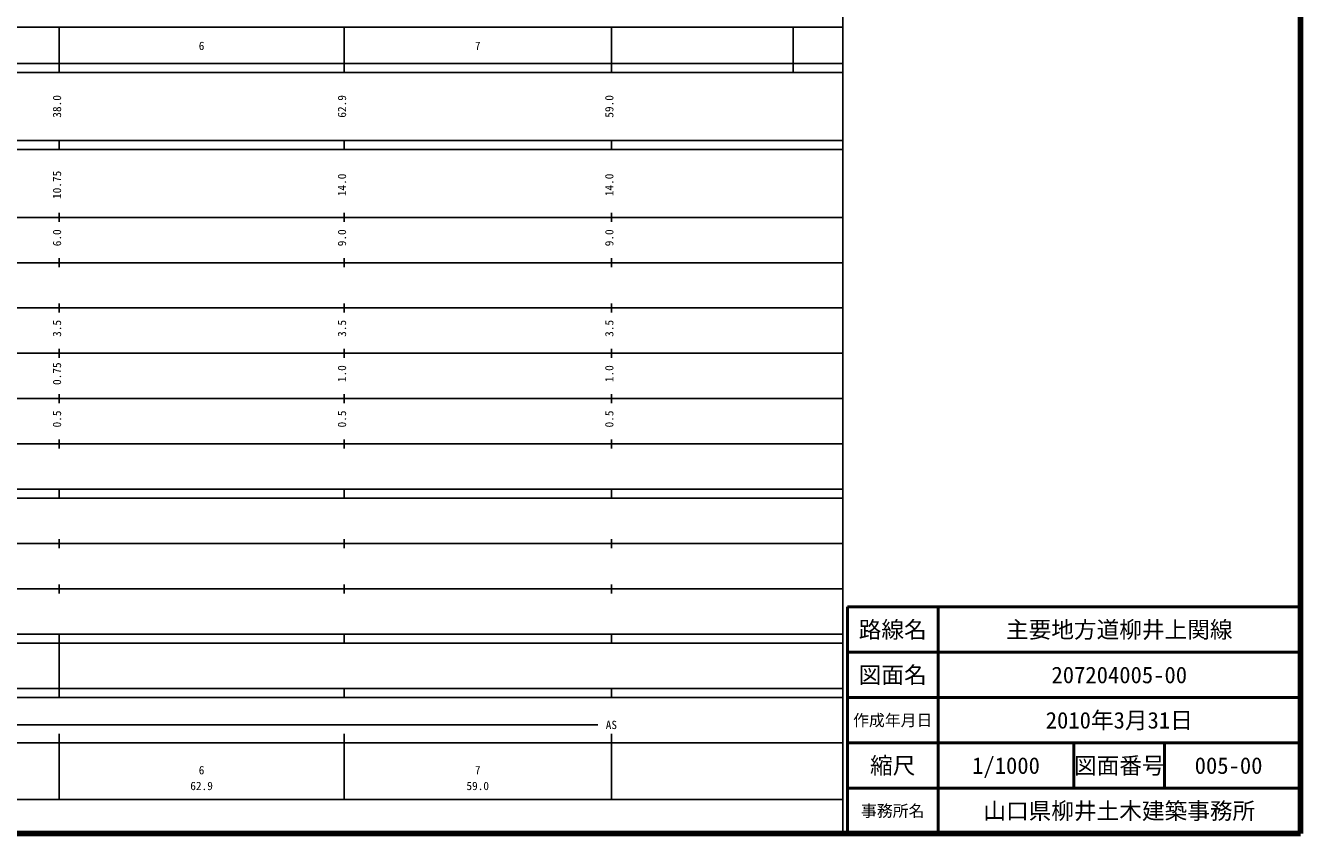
# Model space of a CAD drawing. Units: millimetres on the paper, enlarged 1000 times. Extents: x 40000 to 680000, y 20000 to 380000.
# Drawn here: x 398589 to 680000, y 20000 to 198357 of the extents above; entities that cross this region are included whole.
import ezdxf
from ezdxf.enums import TextEntityAlignment as Align

# ---------------------------------------------------------------- set-up
doc = ezdxf.new("R2010")
doc.units = ezdxf.units.MM
doc.header["$LTSCALE"] = 1000
for name, color, linetype, lineweight in [('M-TTL', 2, 'Continuous', 140), ('M-TTL-BAND', 7, 'Continuous', 25), ('M-TTL-FRAM', 2, 'Continuous', 50), ('M-TTL-LINE', 7, 'Continuous', 50)]:
    doc.layers.add(name, color=color, linetype=linetype, lineweight=lineweight)
doc.layers.add('M-TTL-TXT', color=7, linetype='Continuous')
doc.styles.add('ＭＳ ゴシック', font='')
doc.styles.get('ＭＳ ゴシック').set_extended_font_data('MS Gothic')

msp = doc.modelspace()

# ---------------------------------------------------------------- linework, layer by layer
at = {"layer": 'M-TTL'}
for p, q in [((680000, 20000), (680000, 380000)), ((40000, 20000), (680000, 20000))]:
    msp.add_line(p, q, dxfattribs=at)
at = {"layer": 'M-TTL-BAND'}
for p, q in [((579000, 20000), (579000, 370000)), ((68000, 198000), (579000, 198000)), ((406000, 188000), (406000, 198000)), ((468900, 188000), (468900, 198000)), ((527900, 188000), (527900, 198000)), ((568000, 188000), (568000, 198000)), ((40000, 190000), (579000, 190000)), ((40000, 188000), (579000, 188000)), ((40000, 173000), (579000, 173000)), ((406000, 171000), (406000, 173000)), ((468900, 171000), (468900, 173000)), ((527900, 171000), (527900, 173000)), ((40000, 171000), (579000, 171000)), ((40000, 156000), (579000, 156000)), ((406000, 155000), (406000, 157000)), ((468900, 155000), (468900, 157000)), ((527900, 155000), (527900, 157000)), ((406000, 145000), (406000, 147000)), ((468900, 145000), (468900, 147000)), ((527900, 145000), (527900, 147000)), ((46000, 146000), (579000, 146000)), ((52000, 136000), (579000, 136000)), ((406000, 135000), (406000, 137000)), ((468900, 135000), (468900, 137000)), ((527900, 135000), (527900, 137000)), ((406000, 125000), (406000, 127000)), ((468900, 125000), (468900, 127000)), ((527900, 125000), (527900, 127000)), ((46000, 126000), (579000, 126000)), ((52000, 116000), (579000, 116000)), ((406000, 115000), (406000, 117000)), ((468900, 115000), (468900, 117000)), ((527900, 115000), (527900, 117000)), ((406000, 105000), (406000, 107000)), ((468900, 105000), (468900, 107000)), ((527900, 105000), (527900, 107000)), ((46000, 106000), (579000, 106000)), ((40000, 96000), (579000, 96000)), ((406000, 94000), (406000, 96000)), ((468900, 94000), (468900, 96000)), ((527900, 94000), (527900, 96000)), ((40000, 94000), (579000, 94000)), ((406000, 83000), (406000, 85000)), ((468900, 83000), (468900, 85000)), ((527900, 83000), (527900, 85000)), ((49000, 84000), (579000, 84000)), ((40000, 74000), (579000, 74000)), ((406000, 73000), (406000, 75000)), ((468900, 73000), (468900, 75000)), ((527900, 73000), (527900, 75000)), ((40000, 64000), (579000, 64000)), ((40000, 62000), (579000, 62000)), ((406000, 62000), (406000, 64000)), ((406000, 52000), (406000, 62000)), ((468900, 62000), (468900, 64000)), ((527900, 62000), (527900, 64000)), ((40000, 52000), (579000, 52000)), ((406000, 50000), (406000, 52000)), ((468900, 50000), (468900, 52000)), ((527900, 50000), (527900, 52000)), ((40000, 50000), (579000, 50000)), ((71000, 44000), (524900, 44000)), ((40000, 40000), (579000, 40000)), ((406000, 27500), (406000, 42000)), ((468900, 27500), (468900, 42000)), ((527900, 27500), (527900, 42000)), ((68000, 27500), (579000, 27500))]:
    msp.add_line(p, q, dxfattribs=at)
at = {"layer": 'M-TTL-FRAM'}
for p, q in [((680000, 70000), (580000, 70000)), ((580000, 70000), (580000, 20000))]:
    msp.add_line(p, q, dxfattribs=at)
at = {"layer": 'M-TTL-LINE'}
for p, q in [((600000, 70000), (600000, 20000)), ((680000, 60000), (580000, 60000)), ((680000, 50000), (580000, 50000)), ((680000, 40000), (580000, 40000)), ((630000, 40000), (630000, 30000)), ((650000, 40000), (650000, 30000)), ((680000, 30000), (580000, 30000))]:
    msp.add_line(p, q, dxfattribs=at)

# ---------------------------------------------------------------- texts
at = {"layer": 'M-TTL-BAND', "style": 'ＭＳ ゴシック'}
for s, p in [('6', (437450, 192405)), ('7', (498400, 192405)), ('AS', (527900, 42500)), ('6', (437450, 32523)), ('7', (498400, 32523)), ('62.9', (437450, 29033)), ('59.0', (498400, 29033))]:
    msp.add_text(s, height=1833, dxfattribs=at).set_placement(p, align=Align.BOTTOM_CENTER)
for s, p in [('38.0', (407000, 180500)), ('62.9', (469900, 180500)), ('59.0', (528900, 180500)), ('10.75', (407000, 163174)), ('14.0', (469900, 163174)), ('14.0', (528900, 163174)), ('6.0', (407000, 151500)), ('9.0', (469900, 151500)), ('9.0', (528900, 151500)), ('3.5', (407000, 131500)), ('3.5', (469900, 131500)), ('3.5', (528900, 131500)), ('0.75', (407000, 121500)), ('1.0', (469900, 121500)), ('1.0', (528900, 121500)), ('0.5', (407000, 111500)), ('0.5', (469900, 111500)), ('0.5', (528900, 111500))]:
    msp.add_text(s, height=1833, rotation=90, dxfattribs=at).set_placement(p, align=Align.BOTTOM_CENTER)
at = {"layer": 'M-TTL-TXT', "style": 'ＭＳ ゴシック'}
for s, height, p in [('路線名', 3666, (590000, 65000)), ('路線名', 3666, (590000, 65000)), ('主要地方道柳井上関線', 3666, (640000, 65000)), ('図面名', 3666, (590000, 55000)), ('図面名', 3666, (590000, 55000)), ('207204005-00', 3666, (640000, 55000)), ('作成年月日', 2566, (590000, 45000)), ('作成年月日', 2566, (590000, 45000)), ('2010年3月31日', 3666, (640000, 45000)), ('縮尺', 3666, (590000, 35000)), ('縮尺', 3666, (590000, 35000)), ('1/1000', 3666, (615000, 35000)), ('図面番号', 3666, (640000, 35000)), ('図面番号', 3666, (640000, 35000)), ('005-00', 3666, (664125, 35000)), ('事務所名', 2566, (590000, 25000)), ('事務所名', 2566, (590000, 25000)), ('山口県柳井土木建築事務所', 3666, (640000, 25000))]:
    msp.add_text(s, height=height, dxfattribs=at).set_placement(p, align=Align.MIDDLE_CENTER)

doc.saveas('drawing.dxf')
